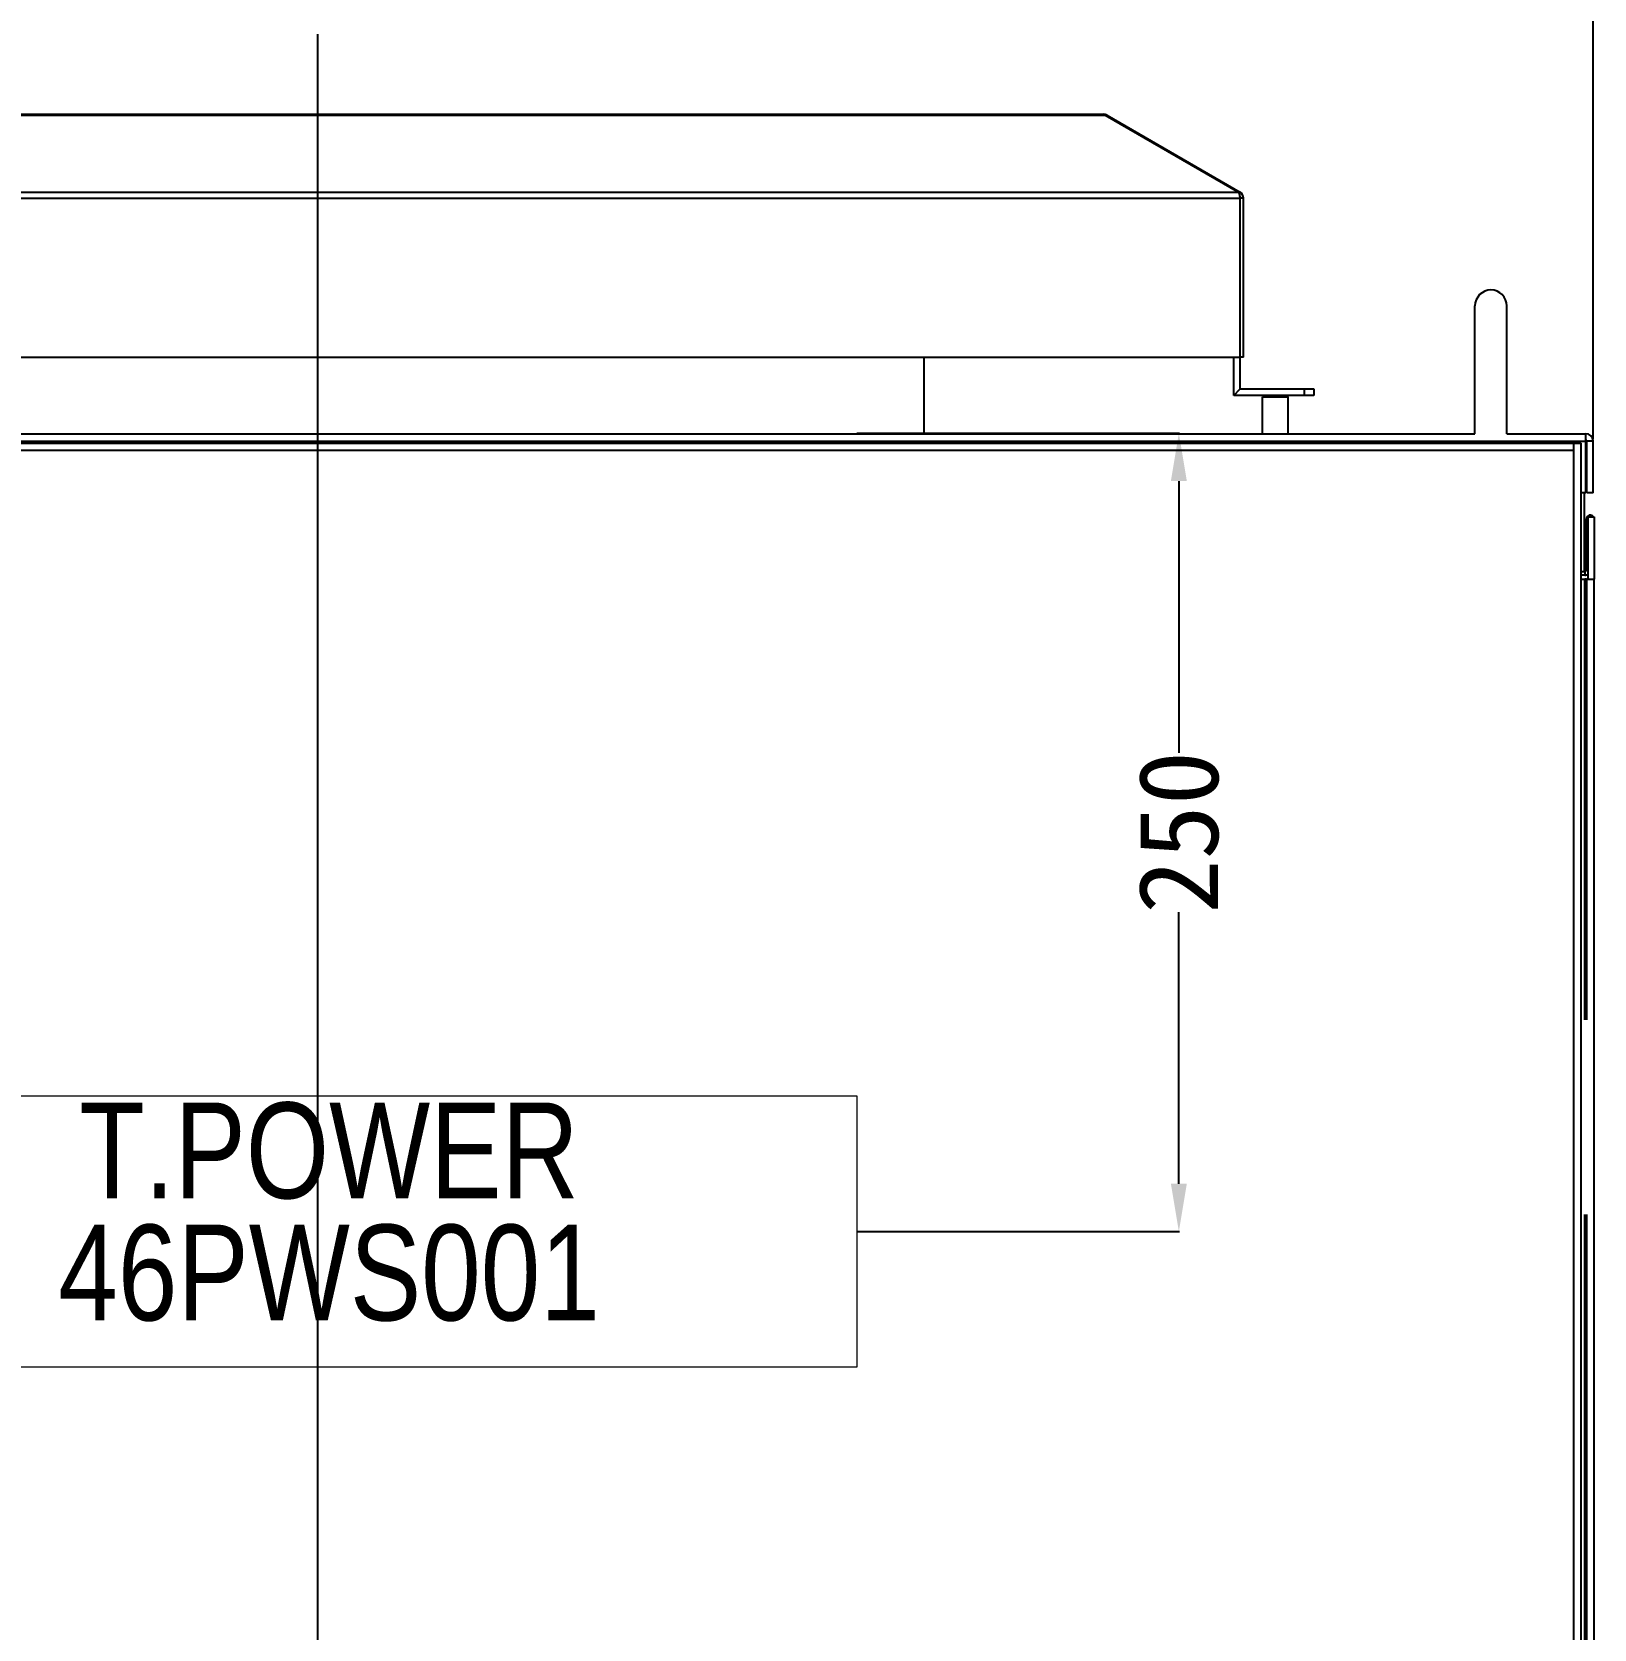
# Model space of a CAD drawing. Extents: x 79822 to 122366, y -56021 to -28815.
# Drawn here: x 82382 to 82871, y -38990 to -38490 of the extents above; entities that cross this region are included whole.
import ezdxf
from ezdxf.enums import TextEntityAlignment as Align
from ezdxf.lldxf.tags import DXFTag

# ---------------------------------------------------------------- set-up
doc = ezdxf.new("R2010")
doc.units = 0
doc.header["$LTSCALE"] = 100
doc.header["$MEASUREMENT"] = 0
doc.layers.add('HLSTK', color=7, linetype='Continuous')
doc.layers.add('细实线', color=7, linetype='Continuous', lineweight=20)
doc.styles.add('HZ', font='arial.ttf', dxfattribs={"width": 0.7})
doc.styles.get("Standard").update_dxf_attribs({"font": ''})
doc.styles.get('Standard').set_extended_font_data('SimSun')
tags = doc.linetypes.add('CENTER', pattern=[2, 1.25, -0.25, 0.25, -0.25]).pattern_tags.tags
tags[10:11] = [DXFTag(74, 4), DXFTag(75, 0), DXFTag(340, '0'), DXFTag(46, 1.0), DXFTag(50, 0.0), DXFTag(44, 0.0), DXFTag(45, 0.0)]
tags[8:9] = [DXFTag(74, 4), DXFTag(75, 0), DXFTag(340, '0'), DXFTag(46, 1.0), DXFTag(50, 0.0), DXFTag(44, 0.0), DXFTag(45, 0.0)]
tags[6:7] = [DXFTag(74, 4), DXFTag(75, 0), DXFTag(340, '0'), DXFTag(46, 1.0), DXFTag(50, 0.0), DXFTag(44, 0.0), DXFTag(45, 0.0)]
tags[4:5] = [DXFTag(74, 4), DXFTag(75, 0), DXFTag(340, '0'), DXFTag(46, 1.0), DXFTag(50, 0.0), DXFTag(44, 0.0), DXFTag(45, 0.0)]
doc.dimstyles.new('ISO-25', dxfattribs={"dimtxt": 35, "dimasz": 35, "dimexe": 1.25, "dimexo": 0.625, "dimtad": 1, "dimtoh": 1, "dimdec": 0, "dimtxsty": 'Standard', "dimcen": 2.5, "dimadec": 0, "dimazin": 0, "dimtfac": 1, "dimtdec": 0, "dimtmove": 0, "dimatfit": 3, "dimfxl": 0, "dimarcsym": 0})
doc.dimstyles.new('STANDARD$0', dxfattribs={"dimtxt": 25, "dimasz": 15, "dimexe": 0.18, "dimexo": 0.0625, "dimgap": 0.09, "dimtad": 0, "dimdec": 0, "dimzin": 0, "dimdsep": 46, "dimtxsty": 'Standard', "dimcen": 0.09, "dimadec": 0, "dimazin": 0, "dimtfac": 1, "dimtdec": 0, "dimtofl": 0, "dimtmove": 0, "dimatfit": 3, "dimfxl": 0, "dimtolj": 1, "dimtzin": 0, "dimarcsym": 0})

# ---------------------------------------------------------------- blocks, each defined once
blk = doc.blocks.new('*D101')
at = {"color": 0, "lineweight": -2}
for p, q in [((82071.93, -38614.88), (82071.93, -38433.29)), ((82106.93, -38434.54), (82835.69, -38434.54)), ((82870.69, -38617.18), (82870.69, -38433.29))]:
    blk.add_line(p, q, dxfattribs=at)
at = {"color": 0}
for points in [[(82106.93, -38428.71), (82106.93, -38440.38), (82071.93, -38434.54)], [(82835.69, -38440.38), (82835.69, -38428.71), (82870.69, -38434.54)]]:
    blk.add_solid(points, dxfattribs=at)
at = {"layer": 'Defpoints', "color": 0}
for p in [(82870.69, -38434.54), (82071.93, -38615.5), (82870.69, -38617.8)]:
    blk.add_point(p, dxfattribs=at)
at = {"color": 0, "insert": (82471.31, -38416.42), "char_height": 35, "attachment_point": 5}
blk.add_mtext('799', dxfattribs=at)
blk = doc.blocks.new('*D99')
at = {"layer": 'Defpoints', "color": 0}
for p in [(82640.08, -38615.34), (82740.95, -38615.34), (82640.08, -38865.34)]:
    blk.add_point(p, dxfattribs=at)
at = {"layer": '细实线', "color": 0, "lineweight": -2}
for p, q in [((82640.14, -38615.34), (82741.13, -38615.34)), ((82740.95, -38630.34), (82740.95, -38715.39)), ((82740.95, -38850.34), (82740.95, -38765.29)), ((82640.14, -38865.34), (82741.13, -38865.34))]:
    blk.add_line(p, q, dxfattribs=at)
at = {"layer": '细实线', "color": 0}
for points in [[(82743.45, -38630.34), (82738.45, -38630.34), (82740.95, -38615.34)], [(82738.45, -38850.34), (82743.45, -38850.34), (82740.95, -38865.34)]]:
    blk.add_solid(points, dxfattribs=at)
at = {"layer": '细实线', "color": 0, "insert": (82740.95, -38740.34), "char_height": 25, "attachment_point": 5, "rotation": 90}
blk.add_mtext('\\A1;250', dxfattribs=at)

msp = doc.modelspace()

# ---------------------------------------------------------------- linework, layer by layer
at = {"color": 1, "linetype": 'CENTER'}
msp.add_line((82471.19, -38490.36), (82471.19, -40734.12), dxfattribs=at)
at = {"color": 7, "linetype": 'Continuous'}
for p, q in [((82224.48, -38515.8), (82717.9, -38515.8)), ((82225.08, -38515.5), (82717.3, -38515.5)), ((82717.9, -38515.8), (82759.59, -38539.87)), ((82718.4, -38515.8), (82718.27, -38516.01)), ((82718.4, -38515.8), (82760.09, -38539.87)), ((82182.19, -38541.77), (82760.19, -38541.77)), ((82182.79, -38539.87), (82759.59, -38539.87)), ((82760.09, -38539.87), (82759.79, -38540.38)), ((82760.19, -38591.5), (82760.19, -38541.77)), ((82761.19, -38541.77), (82760.19, -38541.77)), ((82761.19, -38591.5), (82761.19, -38541.77)), ((82833.69, -38615.5), (82833.69, -38575.5)), ((82843.69, -38615.5), (82843.69, -38575.5)), ((82182.19, -38591.5), (82760.19, -38591.5)), ((82661.19, -38615.5), (82661.19, -38591.5)), ((82758.19, -38603.5), (82758.19, -38591.5)), ((82760.19, -38601.5), (82760.19, -38591.5)), ((82761.19, -38591.5), (82760.19, -38591.5)), ((82758.19, -38603.5), (82760.19, -38601.5)), ((82760.19, -38601.5), (82783.19, -38601.5)), ((82780.19, -38601.5), (82780.19, -38603.5)), ((82783.19, -38601.5), (82783.19, -38603.5)), ((82783.19, -38603.5), (82758.19, -38603.5)), ((82767.69, -38603.5), (82767.19, -38604)), ((82767.19, -38615.5), (82767.19, -38604)), ((82767.19, -38604), (82775.19, -38604)), ((82774.69, -38603.5), (82775.19, -38604)), ((82775.19, -38615.5), (82775.19, -38604)), ((82109.29, -38615.5), (82833.69, -38615.5)), ((82843.69, -38615.5), (82868.39, -38615.5)), ((82868.39, -38634), (82868.39, -38615.5)), ((82073.99, -38617.8), (82868.39, -38617.8)), ((82074.99, -38618.5), (82866.99, -38618.5)), ((82864.69, -38620.8), (82077.29, -38620.8)), ((82864.69, -40593.5), (82864.69, -38618.5)), ((82866.99, -40593.5), (82866.99, -38618.5)), ((82868.69, -38634), (82868.69, -38617.8)), ((82870.69, -38617.8), (82868.69, -38617.8)), ((82870.69, -38634), (82870.69, -38617.8)), ((82868.39, -38634), (82866.99, -38634)), ((82867.99, -38658.6), (82867.99, -38634)), ((82870.69, -38634), (82868.69, -38634)), ((82868.99, -38641.5), (82868.99, -38661)), ((82868.99, -38641.5), (82870.99, -38641.5)), ((82870.99, -38641.5), (82870.99, -38661)), ((82868.59, -38658.1), (82868.59, -38642.2)), ((82868.59, -38642.2), (82868.99, -38642.2)), ((82866.99, -38658.6), (82868.09, -38658.6)), ((82868.99, -38659.8), (82866.99, -38659.8)), ((82866.99, -38661), (82868.09, -38661)), ((82868.09, -38658.6), (82868.09, -38659.8)), ((82868.09, -38799), (82868.09, -38661)), ((82868.59, -38661), (82868.09, -38661)), ((82868.59, -38658.1), (82868.99, -38658.1)), ((82868.59, -38661), (82868.59, -38799)), ((82868.59, -38661), (82870.99, -38661)), ((82870.99, -40573), (82870.99, -38661)), ((82868.09, -39699), (82868.09, -38860)), ((82868.59, -38860), (82868.59, -39699))]:
    msp.add_line(p, q, dxfattribs=at)
at = {"lineweight": 20}
msp.add_lwpolyline([(82300.08, -38822.84), (82640.08, -38822.84), (82640.08, -38907.84), (82300.08, -38907.84)], close=True, dxfattribs=at)
at = {"color": 7, "linetype": 'Continuous'}
for centre, radius, start, end in [((82717.3, -38517.7), 2.2, 60, 90), ((82732.9, -38548.52), 28.1, 15.011, 15.4839), ((82758.99, -38541.77), 2.2, 0, 60), ((82838.69, -38575.5), 5, 0, 180), ((82868.39, -38617.8), 2.3, 0, 90), ((82868.39, -38617.8), 0.3, 0, 90), ((82869.79, -38642.2), 1.2, 32.7273, 180), ((82868.09, -38658.1), 0.5, 270, 0), ((82868.09, -38658.1), 1.7, 270, 302.2595)]:
    msp.add_arc(centre, radius, start, end, dxfattribs=at)
for points, start_tangent, end_tangent in [([(82717.5, -38515.53), (82717.3, -38515.5)], (-0.949224, 0.3146), (-1, 0)), ([(82717.7, -38515.63), (82717.5, -38515.53)], (-0.835895, 0.548889), (-0.949224, 0.3146)), ([(82717.9, -38515.8), (82717.7, -38515.63)], (-0.721412, 0.692506), (-0.835895, 0.548889)), ([(82759.59, -38539.87), (82759.79, -38540.36)], (0.461961, -0.8869), (0.319262, -0.947666)), ([(82759.79, -38540.36), (82759.99, -38541.02)], (0.319262, -0.947666), (0.267211, -0.963638)), ([(82760.05, -38541.24), (82760.19, -38541.77)], (0.259249, -0.96581), (0.252028, -0.96772))]:
    msp.add_spline(points, degree=3, dxfattribs=dict(at, start_tangent=start_tangent, end_tangent=end_tangent))

# ---------------------------------------------------------------- texts
at = {"layer": 'HLSTK', "color": 7, "style": 'HZ', "width": 0.8}
for s, p in [('T.POWER', (82474.8, -38854.92)), ('46PWS001', (82474.8, -38893.16))]:
    msp.add_text(s, height=30, dxfattribs=at).set_placement(p, align=Align.CENTER)

# ---------------------------------------------------------------- dimensions: what is measured, and where the dimension line sits
at = {"color": 3}
dim = msp.add_linear_dim(base=(82870.69, -38434.54), p1=(82071.93, -38615.5), p2=(82870.69, -38617.8), dimstyle='ISO-25', dxfattribs=at)
dim.commit()
dim.dimension.update_dxf_attribs({"geometry": '*D101', "text_midpoint": (82471.31, -38416.42)})
at = {"layer": '细实线', "color": 3}
dim = msp.add_linear_dim(base=(82740.95, -38615.34), p1=(82640.08, -38865.34), p2=(82640.08, -38615.34), angle=90, dimstyle='STANDARD$0', dxfattribs=at)
dim.commit()
dim.dimension.update_dxf_attribs({"geometry": '*D99', "text_midpoint": (82740.95, -38740.34)})

doc.saveas('drawing.dxf')
